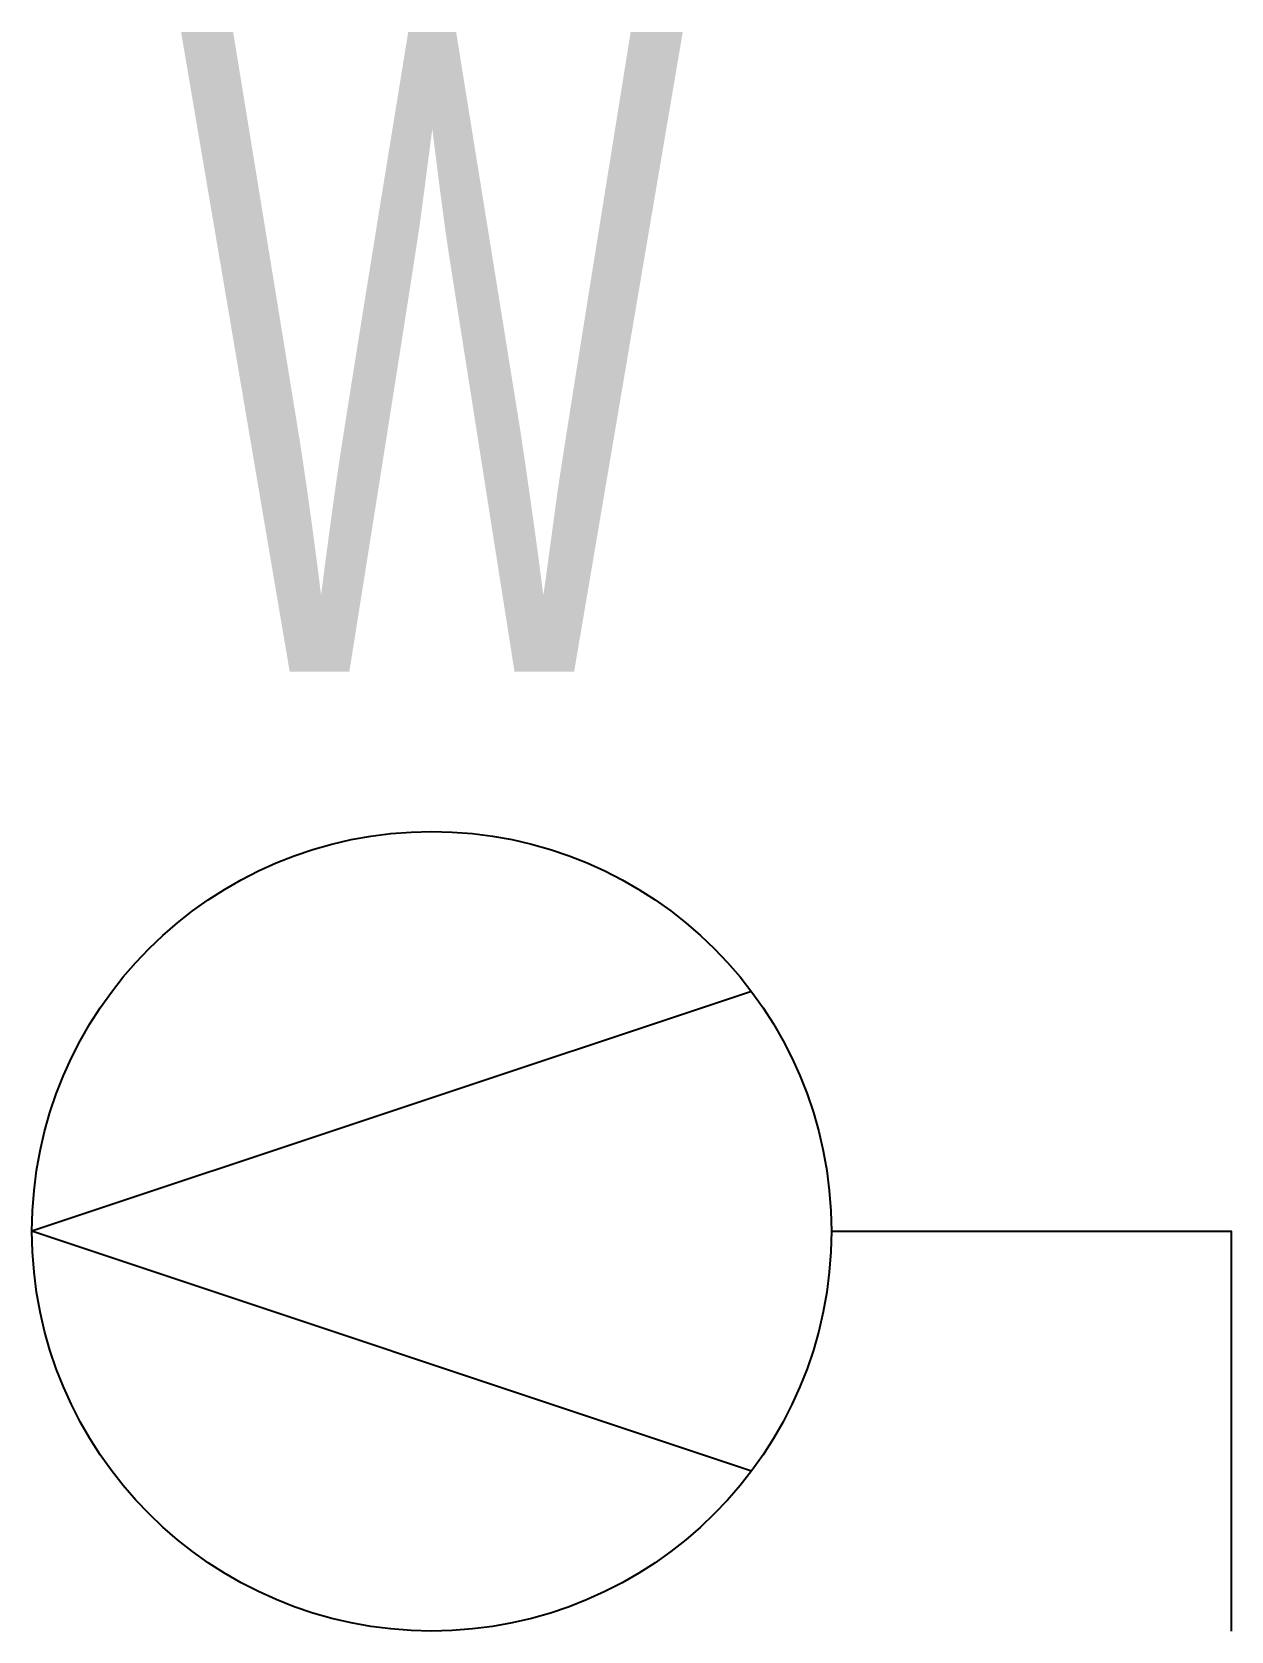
# Model space of a CAD drawing. Extents: x -1.25 to 2.5, y -1.25 to 3.75.
import ezdxf
from ezdxf.enums import TextEntityAlignment as Align

# ---------------------------------------------------------------- set-up
doc = ezdxf.new("R2010")
doc.units = 0
doc.header["$LTSCALE"] = 0.01
doc.header["$MEASUREMENT"] = 0
doc.layers.get('0').update_dxf_attribs({"lineweight": 20})
doc.styles.add('COA_Existing', font='arial.ttf', dxfattribs={"height": 2})

msp = doc.modelspace()

# ---------------------------------------------------------------- linework, layer by layer
at = {"color": 0, "linetype": 'ByBlock', "lineweight": -2, "flags": 128}
for points in [[(1, 0.75), (-1.25, 0)], [(1, -0.75), (-1.25, 0)], [(1.25, 0), (2.5, 0), (2.5, -1.25)]]:
    msp.add_lwpolyline(points, dxfattribs=at)
at = {"color": 0, "linetype": 'ByBlock', "lineweight": -2}
msp.add_circle((0, 0), 1.25, dxfattribs=at)

# ---------------------------------------------------------------- texts
at = {"color": 0, "linetype": 'ByBlock', "lineweight": -2, "style": 'COA_Existing', "width": 0.6}
msp.add_text('W', height=2, dxfattribs=at).set_placement((0, 1.75), align=Align.CENTER)

doc.saveas('drawing.dxf')
